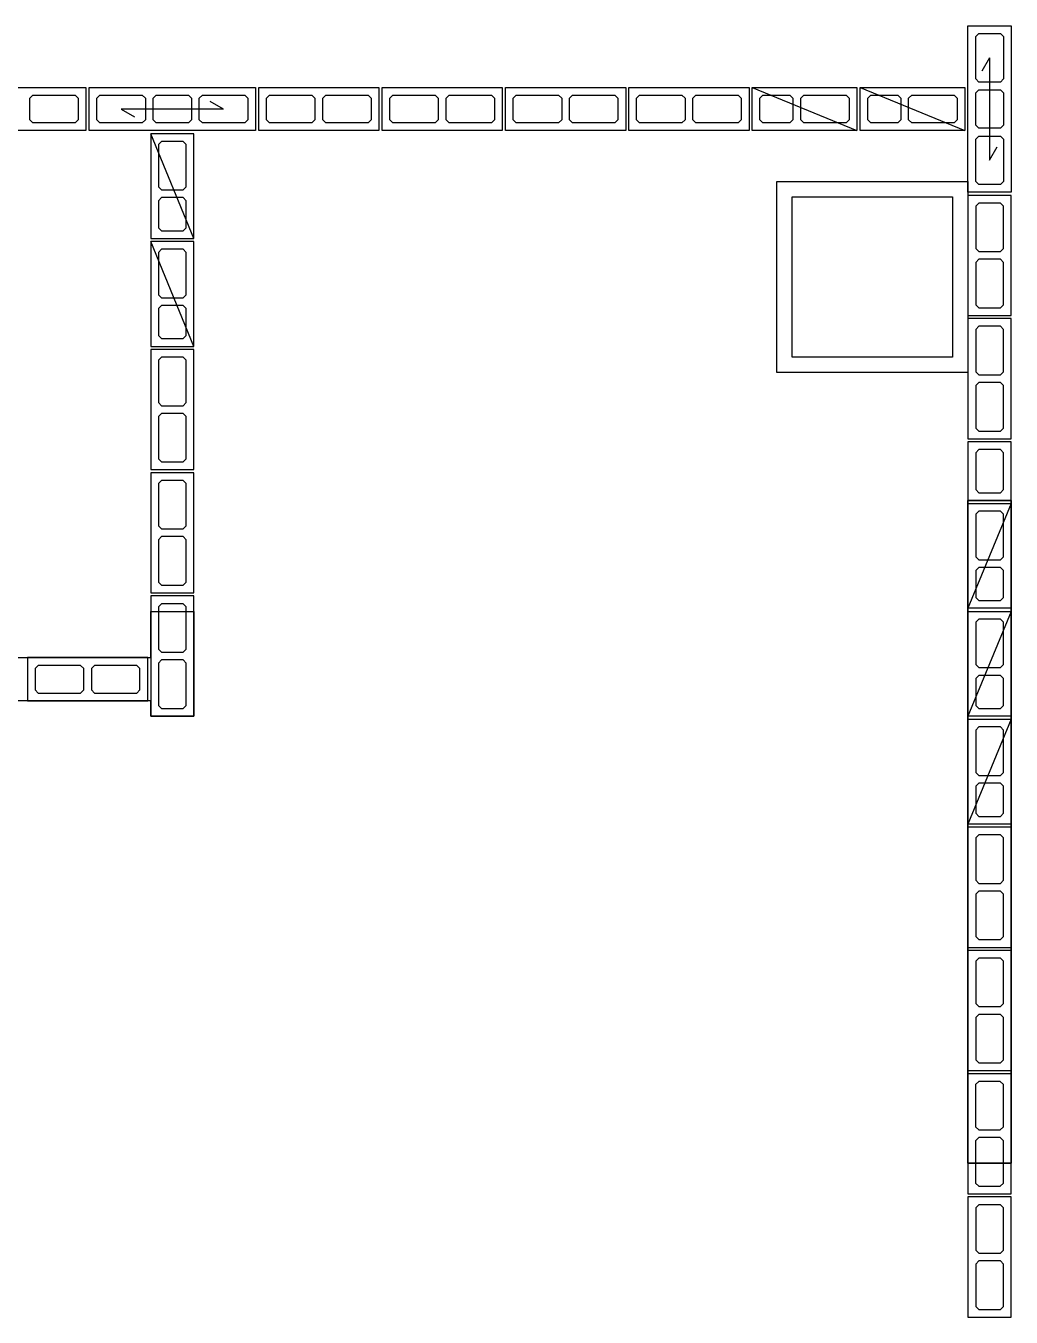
# Model space of a CAD drawing. Header units: metres. Extents: x 4.9 to 18, y -11.1 to 0.5.
# Drawn here: x 10.375 to 13.57, y -3.92 to 0.27 of the extents above; entities that cross this region are included whole.
import ezdxf

# ---------------------------------------------------------------- set-up
doc = ezdxf.new("R2010")
doc.units = ezdxf.units.M
doc.linetypes.add('ESTILO_TQS_0005', pattern=[0.4, 0.3, -0.1])
doc.layers.add('ESTRUTURA - ARQ-STA - BLOCOS_ESTRUTURAIS', color=250, linetype='Continuous')
doc.layers.add('F2_LAZOS_ALVENARIA', color=7, linetype='Continuous')

msp = doc.modelspace()

# ---------------------------------------------------------------- linework, layer by layer
at = {"layer": 'ESTRUTURA - ARQ-STA - BLOCOS_ESTRUTURAIS'}
for p, q in [((13.5, 0.1663), (13.475, 0.123)), ((13.5, 0.1663), (13.5, -0.1662)), ((12.73, 0.07), (13.07, -0.07)), ((13.08, 0.07), (13.42, -0.07)), ((11.0162, 0), (10.6837, 0)), ((10.6837, 0), (10.727, -0.025)), ((11.0162, 0), (10.9729, 0.025)), ((10.92, -0.42), (10.78, -0.08)), ((13.5, -0.1662), (13.525, -0.1229)), ((10.92, -0.77), (10.78, -0.43))]:
    msp.add_line(p, q, dxfattribs=at)
at = {"layer": 'ESTRUTURA - ARQ-STA - BLOCOS_ESTRUTURAIS', "linetype": 'Continuous'}
for p, q in [((13.57, -1.28), (13.43, -1.62)), ((13.57, -1.63), (13.43, -1.97)), ((13.57, -1.98), (13.43, -2.32))]:
    msp.add_line(p, q, dxfattribs=at)
at = {"layer": 'ESTRUTURA - ARQ-STA - BLOCOS_ESTRUTURAIS'}
for points in [[(13.43, -0.27), (13.43, 0.27), (13.57, 0.27), (13.57, -0.27), (13.43, -0.27)], [(13.465, 0.0875), (13.455, 0.0975), (13.455, 0.235), (13.465, 0.245), (13.535, 0.245), (13.545, 0.235), (13.545, 0.0975), (13.535, 0.0875), (13.465, 0.0875)], [(10.18, 0.07), (10.57, 0.07), (10.57, -0.07), (10.18, -0.07), (10.18, 0.07)], [(10.3875, 0.035), (10.3975, 0.045), (10.535, 0.045), (10.545, 0.035), (10.545, -0.035), (10.535, -0.045), (10.3975, -0.045), (10.3875, -0.035), (10.3875, 0.035)], [(10.58, 0.07), (11.12, 0.07), (11.12, -0.07), (10.58, -0.07), (10.58, 0.07)], [(10.605, 0.035), (10.615, 0.045), (10.7525, 0.045), (10.7625, 0.035), (10.7625, -0.035), (10.7525, -0.045), (10.615, -0.045), (10.605, -0.035), (10.605, 0.035)], [(10.7875, 0.035), (10.7975, 0.045), (10.9025, 0.045), (10.9125, 0.035), (10.9125, -0.035), (10.9025, -0.045), (10.7975, -0.045), (10.7875, -0.035), (10.7875, 0.035)], [(10.9375, 0.035), (10.9475, 0.045), (11.085, 0.045), (11.095, 0.035), (11.095, -0.035), (11.085, -0.045), (10.9475, -0.045), (10.9375, -0.035), (10.9375, 0.035)], [(11.52, -0.07), (11.13, -0.07), (11.13, 0.07), (11.52, 0.07), (11.52, -0.07)], [(11.3125, -0.035), (11.3025, -0.045), (11.165, -0.045), (11.155, -0.035), (11.155, 0.035), (11.165, 0.045), (11.3025, 0.045), (11.3125, 0.035), (11.3125, -0.035)], [(11.495, -0.035), (11.485, -0.045), (11.3475, -0.045), (11.3375, -0.035), (11.3375, 0.035), (11.3475, 0.045), (11.485, 0.045), (11.495, 0.035), (11.495, -0.035)], [(11.92, -0.07), (11.53, -0.07), (11.53, 0.07), (11.92, 0.07), (11.92, -0.07)], [(11.7125, -0.035), (11.7025, -0.045), (11.565, -0.045), (11.555, -0.035), (11.555, 0.035), (11.565, 0.045), (11.7025, 0.045), (11.7125, 0.035), (11.7125, -0.035)], [(11.895, -0.035), (11.885, -0.045), (11.7475, -0.045), (11.7375, -0.035), (11.7375, 0.035), (11.7475, 0.045), (11.885, 0.045), (11.895, 0.035), (11.895, -0.035)], [(12.32, -0.07), (11.93, -0.07), (11.93, 0.07), (12.32, 0.07), (12.32, -0.07)], [(12.1125, -0.035), (12.1025, -0.045), (11.965, -0.045), (11.955, -0.035), (11.955, 0.035), (11.965, 0.045), (12.1025, 0.045), (12.1125, 0.035), (12.1125, -0.035)], [(12.295, -0.035), (12.285, -0.045), (12.1475, -0.045), (12.1375, -0.035), (12.1375, 0.035), (12.1475, 0.045), (12.285, 0.045), (12.295, 0.035), (12.295, -0.035)], [(12.72, -0.07), (12.33, -0.07), (12.33, 0.07), (12.72, 0.07), (12.72, -0.07)], [(12.5125, -0.035), (12.5025, -0.045), (12.365, -0.045), (12.355, -0.035), (12.355, 0.035), (12.365, 0.045), (12.5025, 0.045), (12.5125, 0.035), (12.5125, -0.035)], [(12.695, -0.035), (12.685, -0.045), (12.5475, -0.045), (12.5375, -0.035), (12.5375, 0.035), (12.5475, 0.045), (12.685, 0.045), (12.695, 0.035), (12.695, -0.035)], [(12.73, 0.07), (13.07, 0.07), (13.07, -0.07), (12.73, -0.07), (12.73, 0.07)], [(12.755, 0.035), (12.765, 0.045), (12.8525, 0.045), (12.8625, 0.035), (12.8625, -0.035), (12.8525, -0.045), (12.765, -0.045), (12.755, -0.035), (12.755, 0.035)], [(12.8875, 0.035), (12.8975, 0.045), (13.035, 0.045), (13.045, 0.035), (13.045, -0.035), (13.035, -0.045), (12.8975, -0.045), (12.8875, -0.035), (12.8875, 0.035)], [(13.08, 0.07), (13.42, 0.07), (13.42, -0.07), (13.08, -0.07), (13.08, 0.07)], [(13.105, 0.035), (13.115, 0.045), (13.2025, 0.045), (13.2125, 0.035), (13.2125, -0.035), (13.2025, -0.045), (13.115, -0.045), (13.105, -0.035), (13.105, 0.035)], [(13.2375, 0.035), (13.2475, 0.045), (13.385, 0.045), (13.395, 0.035), (13.395, -0.035), (13.385, -0.045), (13.2475, -0.045), (13.2375, -0.035), (13.2375, 0.035)], [(13.465, -0.0625), (13.455, -0.0525), (13.455, 0.0525), (13.465, 0.0625), (13.535, 0.0625), (13.545, 0.0525), (13.545, -0.0525), (13.535, -0.0625), (13.465, -0.0625)], [(10.92, -0.42), (10.92, -0.08), (10.78, -0.08), (10.78, -0.42), (10.92, -0.42)], [(10.885, -0.2625), (10.895, -0.2525), (10.895, -0.115), (10.885, -0.105), (10.815, -0.105), (10.805, -0.115), (10.805, -0.2525), (10.815, -0.2625), (10.885, -0.2625)], [(13.465, -0.245), (13.455, -0.235), (13.455, -0.0975), (13.465, -0.0875), (13.535, -0.0875), (13.545, -0.0975), (13.545, -0.235), (13.535, -0.245), (13.465, -0.245)], [(10.885, -0.395), (10.895, -0.385), (10.895, -0.2975), (10.885, -0.2875), (10.815, -0.2875), (10.805, -0.2975), (10.805, -0.385), (10.815, -0.395), (10.885, -0.395)], [(10.92, -0.77), (10.92, -0.43), (10.78, -0.43), (10.78, -0.77), (10.92, -0.77)], [(10.885, -0.6125), (10.895, -0.6025), (10.895, -0.465), (10.885, -0.455), (10.815, -0.455), (10.805, -0.465), (10.805, -0.6025), (10.815, -0.6125), (10.885, -0.6125)], [(10.885, -0.745), (10.895, -0.735), (10.895, -0.6475), (10.885, -0.6375), (10.815, -0.6375), (10.805, -0.6475), (10.805, -0.735), (10.815, -0.745), (10.885, -0.745)], [(10.78, -0.78), (10.78, -1.17), (10.92, -1.17), (10.92, -0.78), (10.78, -0.78)], [(10.815, -0.805), (10.805, -0.815), (10.805, -0.9525), (10.815, -0.9625), (10.885, -0.9625), (10.895, -0.9525), (10.895, -0.815), (10.885, -0.805), (10.815, -0.805)], [(10.815, -0.9875), (10.805, -0.9975), (10.805, -1.135), (10.815, -1.145), (10.885, -1.145), (10.895, -1.135), (10.895, -0.9975), (10.885, -0.9875), (10.815, -0.9875)], [(10.78, -1.18), (10.78, -1.57), (10.92, -1.57), (10.92, -1.18), (10.78, -1.18)], [(10.815, -1.205), (10.805, -1.215), (10.805, -1.3525), (10.815, -1.3625), (10.885, -1.3625), (10.895, -1.3525), (10.895, -1.215), (10.885, -1.205), (10.815, -1.205)], [(10.815, -1.3875), (10.805, -1.3975), (10.805, -1.535), (10.815, -1.545), (10.885, -1.545), (10.895, -1.535), (10.895, -1.3975), (10.885, -1.3875), (10.815, -1.3875)], [(10.78, -1.58), (10.78, -1.97), (10.92, -1.97), (10.92, -1.58), (10.78, -1.58)], [(10.815, -1.605), (10.805, -1.615), (10.805, -1.7525), (10.815, -1.7625), (10.885, -1.7625), (10.895, -1.7525), (10.895, -1.615), (10.885, -1.605), (10.815, -1.605)], [(10.77, -1.78), (10.38, -1.78), (10.38, -1.92), (10.77, -1.92), (10.77, -1.78)], [(10.815, -1.7875), (10.805, -1.7975), (10.805, -1.935), (10.815, -1.945), (10.885, -1.945), (10.895, -1.935), (10.895, -1.7975), (10.885, -1.7875), (10.815, -1.7875)], [(10.5625, -1.815), (10.5525, -1.805), (10.415, -1.805), (10.405, -1.815), (10.405, -1.885), (10.415, -1.895), (10.5525, -1.895), (10.5625, -1.885), (10.5625, -1.815)], [(10.745, -1.815), (10.735, -1.805), (10.5975, -1.805), (10.5875, -1.815), (10.5875, -1.885), (10.5975, -1.895), (10.735, -1.895), (10.745, -1.885), (10.745, -1.815)]]:
    msp.add_lwpolyline(points, dxfattribs=at)
at = {"layer": 'ESTRUTURA - ARQ-STA - BLOCOS_ESTRUTURAIS', "linetype": 'Continuous'}
for points in [[(13.4299, -0.28), (13.4299, -0.67), (13.5699, -0.67), (13.5699, -0.28), (13.4299, -0.28)], [(13.4299, -0.68), (13.4299, -1.07), (13.5699, -1.07), (13.5699, -0.68), (13.4299, -0.68)], [(13.4299, -1.08), (13.4299, -1.27), (13.5699, -1.27), (13.5699, -1.08), (13.4299, -1.08)], [(13.57, -1.28), (13.57, -1.62), (13.43, -1.62), (13.43, -1.28), (13.57, -1.28)], [(13.57, -1.63), (13.57, -1.97), (13.43, -1.97), (13.43, -1.63), (13.57, -1.63)], [(13.57, -1.98), (13.57, -2.32), (13.43, -2.32), (13.43, -1.98), (13.57, -1.98)], [(13.4299, -2.33), (13.4299, -2.72), (13.5699, -2.72), (13.5699, -2.33), (13.4299, -2.33)], [(13.4299, -2.73), (13.4299, -3.12), (13.5699, -3.12), (13.5699, -2.73), (13.4299, -2.73)], [(13.4298, -3.13), (13.4298, -3.52), (13.5698, -3.52), (13.5698, -3.13), (13.4298, -3.13)], [(13.4299, -3.53), (13.4299, -3.92), (13.5699, -3.92), (13.5699, -3.53), (13.4299, -3.53)]]:
    msp.add_lwpolyline(points, dxfattribs=at)
at = {"layer": 'ESTRUTURA - ARQ-STA - BLOCOS_ESTRUTURAIS', "linetype": 'ESTILO_TQS_0005'}
for points in [[(13.4649, -0.305), (13.4549, -0.315), (13.4549, -0.4525), (13.4649, -0.4625), (13.5349, -0.4625), (13.5449, -0.4525), (13.5449, -0.315), (13.5349, -0.305), (13.4649, -0.305)], [(13.4649, -0.4875), (13.4549, -0.4975), (13.4549, -0.635), (13.4649, -0.645), (13.5349, -0.645), (13.5449, -0.635), (13.5449, -0.4975), (13.5349, -0.4875), (13.4649, -0.4875)], [(13.4649, -0.705), (13.4549, -0.715), (13.4549, -0.8525), (13.4649, -0.8625), (13.5349, -0.8625), (13.5449, -0.8525), (13.5449, -0.715), (13.5349, -0.705), (13.4649, -0.705)], [(13.4649, -0.8875), (13.4549, -0.8975), (13.4549, -1.035), (13.4649, -1.045), (13.5349, -1.045), (13.5449, -1.035), (13.5449, -0.8975), (13.5349, -0.8875), (13.4649, -0.8875)], [(13.4649, -1.105), (13.4549, -1.115), (13.4549, -1.235), (13.4649, -1.245), (13.5349, -1.245), (13.5449, -1.235), (13.5449, -1.115), (13.5349, -1.105), (13.4649, -1.105)], [(13.535, -1.4625), (13.545, -1.4525), (13.545, -1.315), (13.535, -1.305), (13.465, -1.305), (13.455, -1.315), (13.455, -1.4525), (13.465, -1.4625), (13.535, -1.4625)], [(13.535, -1.595), (13.545, -1.585), (13.545, -1.4975), (13.535, -1.4875), (13.465, -1.4875), (13.455, -1.4975), (13.455, -1.585), (13.465, -1.595), (13.535, -1.595)], [(13.535, -1.8125), (13.545, -1.8025), (13.545, -1.665), (13.535, -1.655), (13.465, -1.655), (13.455, -1.665), (13.455, -1.8025), (13.465, -1.8125), (13.535, -1.8125)], [(13.535, -1.945), (13.545, -1.935), (13.545, -1.8475), (13.535, -1.8375), (13.465, -1.8375), (13.455, -1.8475), (13.455, -1.935), (13.465, -1.945), (13.535, -1.945)], [(13.535, -2.1625), (13.545, -2.1525), (13.545, -2.015), (13.535, -2.005), (13.465, -2.005), (13.455, -2.015), (13.455, -2.1525), (13.465, -2.1625), (13.535, -2.1625)], [(13.535, -2.295), (13.545, -2.285), (13.545, -2.1975), (13.535, -2.1875), (13.465, -2.1875), (13.455, -2.1975), (13.455, -2.285), (13.465, -2.295), (13.535, -2.295)], [(13.4649, -2.355), (13.4549, -2.365), (13.4549, -2.5025), (13.4649, -2.5125), (13.5349, -2.5125), (13.5449, -2.5025), (13.5449, -2.365), (13.5349, -2.355), (13.4649, -2.355)], [(13.4649, -2.5375), (13.4549, -2.5475), (13.4549, -2.685), (13.4649, -2.695), (13.5349, -2.695), (13.5449, -2.685), (13.5449, -2.5475), (13.5349, -2.5375), (13.4649, -2.5375)], [(13.4649, -2.755), (13.4549, -2.765), (13.4549, -2.9025), (13.4649, -2.9125), (13.5349, -2.9125), (13.5449, -2.9025), (13.5449, -2.765), (13.5349, -2.755), (13.4649, -2.755)], [(13.4649, -2.9375), (13.4549, -2.9475), (13.4549, -3.085), (13.4649, -3.095), (13.5349, -3.095), (13.5449, -3.085), (13.5449, -2.9475), (13.5349, -2.9375), (13.4649, -2.9375)], [(13.4648, -3.155), (13.4548, -3.165), (13.4548, -3.3025), (13.4648, -3.3125), (13.5348, -3.3125), (13.5448, -3.3025), (13.5448, -3.165), (13.5348, -3.155), (13.4648, -3.155)], [(13.4648, -3.3375), (13.4548, -3.3475), (13.4548, -3.485), (13.4648, -3.495), (13.5348, -3.495), (13.5448, -3.485), (13.5448, -3.3475), (13.5348, -3.3375), (13.4648, -3.3375)], [(13.4649, -3.555), (13.4549, -3.565), (13.4549, -3.7025), (13.4649, -3.7125), (13.5349, -3.7125), (13.5449, -3.7025), (13.5449, -3.565), (13.5349, -3.555), (13.4649, -3.555)], [(13.4649, -3.7375), (13.4549, -3.7475), (13.4549, -3.885), (13.4649, -3.895), (13.5349, -3.895), (13.5449, -3.885), (13.5449, -3.7475), (13.5349, -3.7375), (13.4649, -3.7375)]]:
    msp.add_lwpolyline(points, dxfattribs=at)
at = {"layer": 'F2_LAZOS_ALVENARIA'}
for points in [[(13.43, -0.8551), (12.81, -0.8551), (12.81, -0.2351), (13.43, -0.2351)], [(13.38, -0.8051), (12.86, -0.8051), (12.86, -0.2851), (13.38, -0.2851)], [(13.4299, -1.27), (13.5699, -1.27), (13.5698, -3.42), (13.4298, -3.42)], [(13.4299, -1.27), (13.4298, -3.42), (13.5698, -3.42), (13.5699, -1.27)], [(13.4299, -1.27), (13.5699, -1.27)], [(10.78, -1.6301), (10.92, -1.6301), (10.92, -1.97), (10.78, -1.97), (10.78, -1.92), (8.98, -1.92), (8.98, -1.78), (10.78, -1.78)]]:
    msp.add_lwpolyline(points, close=True, dxfattribs=at)

doc.saveas('drawing.dxf')
